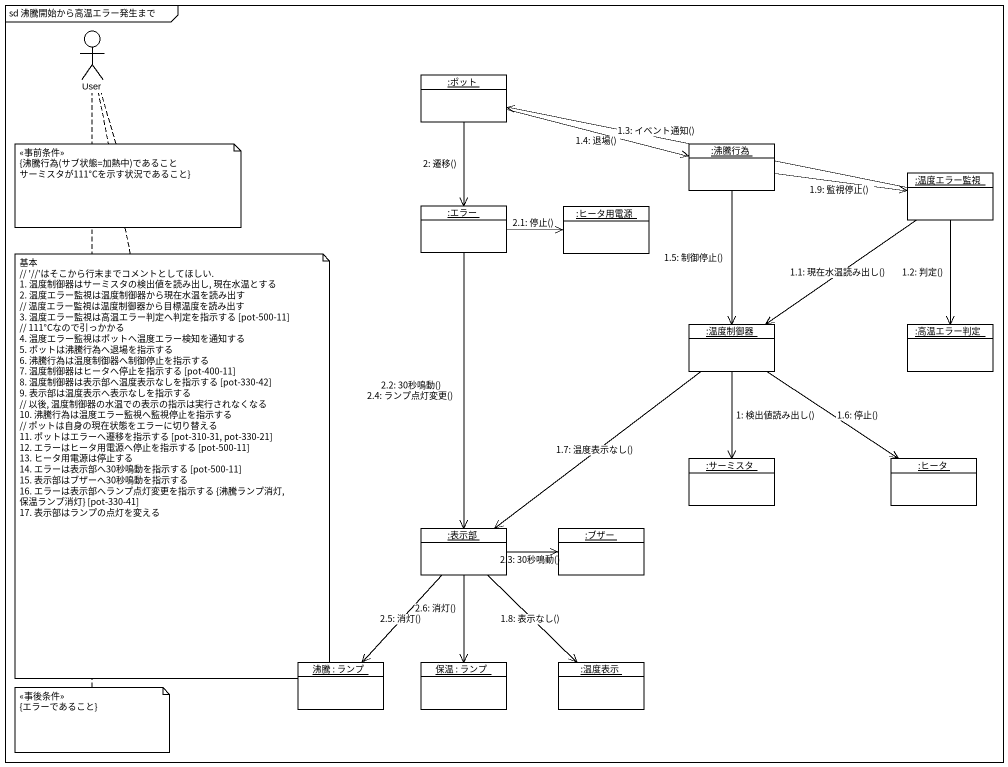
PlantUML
@startuml
mainframe sd 沸騰開始から高温エラー発生まで
allowmixing
hide circle
hide empty members
actor User
object ":ポット" as ポット
object ":沸騰行為" as 沸騰行為
object ":温度エラー監視" as 温度エラー監視
object ":エラー" as エラー
object ":ヒータ用電源" as ヒータ用電源
object ":温度制御器" as 温度制御器
object ":高温エラー判定" as 高温エラー判定
object ":サーミスタ" as サーミスタ
object ":ヒータ" as ヒータ
object ":表示部" as 表示部
object ":ブザー" as ブザー
object "沸騰 : ランプ" as 沸騰
object "保温 : ランプ" as 保温
object ":温度表示" as 温度表示
温度制御器 --> サーミスタ : 1: 検出値読み出し()
温度エラー監視 --> 温度制御器 : 1.1: 現在水温読み出し()
温度エラー監視 --> 高温エラー判定 : 1.2: 判定()
温度エラー監視 -left-> ポット : 1.3: イベント通知()
ポット -right-> 沸騰行為 : 1.4: 退場()
沸騰行為 --> 温度制御器 : 1.5: 制御停止()
温度制御器 --> ヒータ : 1.6: 停止()
温度制御器 --> 表示部 : 1.7: 温度表示なし()
表示部 --> 温度表示 : 1.8: 表示なし()
沸騰行為 -right-> 温度エラー監視 : 1.9: 監視停止()
ポット --> エラー : 2: 遷移()
エラー -right-> ヒータ用電源 : 2.1: 停止()
エラー --> 表示部 : 2.2: 30秒鳴動()\n2.4: ランプ点灯変更()
表示部 -right-> ブザー : 2.3: 30秒鳴動()
表示部 --> 沸騰 : 2.5: 消灯()
表示部 --> 保温 : 2.6: 消灯()
note bottom of User
  <<事前条件>>
  {沸騰行為(サブ状態=加熱中)であること
  サーミスタが111°Cを示す状況であること}
end note
note bottom of User
  基本
  ~// '~//'はそこから行末までコメントとしてほしい.
  1. 温度制御器はサーミスタの検出値を読み出し, 現在水温とする
  2. 温度エラー監視は温度制御器から現在水温を読み出す
  // 温度エラー監視は温度制御器から目標温度を読み出す
  3. 温度エラー監視は高温エラー判定へ判定を指示する [pot-500-11]
  // 111°Cなので引っかかる
  4. 温度エラー監視はポットへ温度エラー検知を通知する
  5. ポットは沸騰行為へ退場を指示する
  6. 沸騰行為は温度制御器へ制御停止を指示する
  7. 温度制御器はヒータへ停止を指示する [pot-400-11]
  8. 温度制御器は表示部へ温度表示なしを指示する [pot-330-42]
  9. 表示部は温度表示へ表示なしを指示する
  // 以後, 温度制御器の水温での表示の指示は実行されなくなる
  10. 沸騰行為は温度エラー監視へ監視停止を指示する
  // ポットは自身の現在状態をエラーに切り替える
  11. ポットはエラーへ遷移を指示する [pot-310-31, pot-330-21]
  12. エラーはヒータ用電源へ停止を指示する [pot-500-11]
  13. ヒータ用電源は停止する
  14. エラーは表示部へ30秒鳴動を指示する [pot-500-11]
  15. 表示部はブザーへ30秒鳴動を指示する
  16. エラーは表示部へランプ点灯変更を指示する {沸騰ランプ消灯, 保温ランプ消灯} [pot-330-41]
  17. 表示部はランプの点灯を変える
end note
note bottom of User
  <<事後条件>>
  {エラーであること}
end note
@enduml
